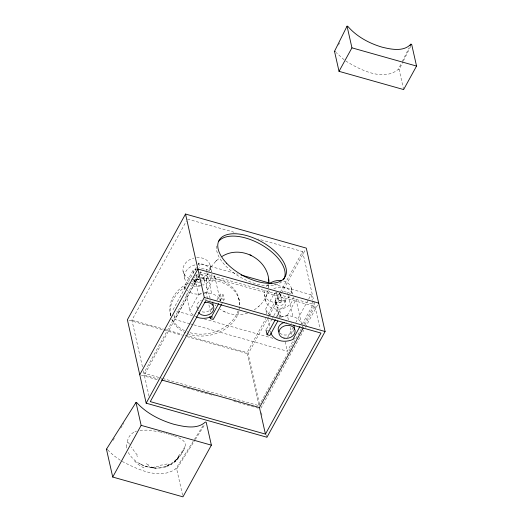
<?xml version="1.0" encoding="UTF-8"?>
<svg xmlns="http://www.w3.org/2000/svg" width="523" height="523" viewBox="0 0 523 523"><rect width="100%" height="100%" fill="white"/><g stroke="black" fill="none" stroke-linecap="round" stroke-linejoin="round"><path stroke-width="0.39" stroke-dasharray="2.62 1.96" d="M126.501 445.426L126.808 448.708M268.861 284.59L268.587 287.624M206.762 279.295L206.637 286.617M206.801 279.014L207.925 274.078M206.631 280.21L206.925 278.118M268.547 287.905L268.717 286.715M185.253 446.243C186.266 440.15 178.82 437.816 174.421 436.012M268.188 289.984C266.9 296.044 263.762 301.699 259.277 305.968M209.043 271.051L212.122 265.54L216.071 260.957M338.505 45.056L339.584 42.899M345.736 60.969C359.628 69.67 383.568 81.863 398.343 69.311L401.481 63.022M402.265 61.453L409.058 47.828M403.632 89.564L399.114 69.533L403.056 61.622M403.416 60.903L411.3 45.096M142.439 366.852L131.907 320.115L186.28 221.216M185.031 289.284L184.351 286.264L193.013 270.502A15.997 12.519 -12.7 0 1 196.393 269.338M196.334 267.345L172.845 310.067L173.205 311.643M197.903 264.494L198.688 263.069L237.972 274.157M158.75 377.39L143.864 373.187L198.243 274.287M149.042 396.159L144.296 375.083L199.453 274.758M189.914 323.757L174.983 319.54L199.649 274.686M200.034 273.974L200.819 272.548L200.466 270.966M193.183 315.036A15.997 12.519 -12.7 0 1 189.797 310.433L198.459 294.671L194.595 277.517M207.52 298.62L206.121 292.403L214.783 276.641A15.997 12.519 -12.7 0 0 213.829 274.738M212.756 307.72L210.494 311.832L208.742 304.059M216.901 300.182L220.32 293.965L223.131 294.756L224.197 299.496L221.844 303.778M219.993 300.464L223.131 294.756M204.454 293.037A15.997 12.519 -12.7 0 1 220.229 300.81L221.386 298.705L220.32 293.965M266.652 313.846L265.599 309.185L274.261 293.423A15.997 12.519 -12.7 0 1 276.778 292.494M162.673 378.495L259.035 405.678L247.072 352.607L265.854 318.455M268.201 314.186L279.936 292.834M280.328 292.128L302.621 251.57L257.963 238.972M259.473 404.037L248.164 353.849L268.587 316.703M268.979 315.99L281.158 293.841M281.551 293.128L305.118 250.262M266.403 329.209L271.895 319.226M272.287 318.514L273.464 316.369M273.856 315.657L276.987 309.956L279.798 310.747L280.871 315.487L279.707 317.592A15.997 12.519 -12.7 0 1 301.477 323.73L296.031 299.561A15.997 12.519 -12.7 0 0 295.077 297.659M276.007 317.651L279.798 310.747M277.275 316.121L278.059 314.689L276.987 309.956M288.389 319.854L287.369 315.323L296.031 299.561M287.552 337.492L292.645 328.235M295.776 322.534L308.302 299.751M308.694 299.038L311.041 294.769L274.117 284.349M193.843 324.861L287.343 351.24L295.168 336.995M302.216 324.182L313.179 304.242L312.466 301.085M259.035 405.678L271.162 383.62M271.555 382.908L301.281 328.83M301.673 328.124L314.584 304.641L313.872 301.47M304.837 325.038L315.009 306.537L199.845 274.045M260.944 408.103L303.758 330.229M305.327 327.372L317.899 304.51M153.285 467.837L155.468 468.013L151.003 467.582C165.667 470.491 178.343 460.58 184.586 448.342L180.657 455.33L177.604 458.854L174.231 461.744C175.571 461.776 180.37 454.226 178.291 457.468M178.879 456.514C176.251 461.325 171.315 465.117 165.961 466.771M112.935 440.497L114.674 437.744M120.754 428.128L123.801 423.323M122.186 461.436C137.372 469.249 160.045 480.304 175.839 468.765L193.928 440.15M194.301 439.562L203.532 424.964M182.592 495.261L176.676 469L194.922 440.144M195.354 439.457L204.911 424.343M176.552 459.547L174.669 461.293M216.529 260.526L220.124 257.662M254.237 309.917L258.82 306.393M215.639 261.363L216.927 260.147M258.421 306.779L259.709 305.563M169.7 464.587L165 466.536M134.954 431.671L136.581 431.057M168.883 464.744L167.929 465.11M128.246 452.447C135.222 465.039 151.748 470.792 165.307 466.974M247.569 313.061C238.416 316.18 227.878 314.683 219.948 309.152M165.013 467.065L166.294 466.666M139.948 430.311L147.388 430.115L157.26 431.41M158.77 466.804L154.141 466.568M151.69 467.673L144.884 466.045M157.9 431.527L160.201 431.998M160.6 432.083L162.182 432.443M163.575 432.776L164.778 433.077M165.968 433.384L167.131 433.704M398.343 69.311L399.114 69.533M187.456 219.078L236.03 232.781M199.413 272.15L314.584 304.641M221.386 298.705L224.197 299.496M278.059 314.689L280.871 315.487M267.416 330.32L268.822 330.719M176.774 311.172L192.49 315.604M204.277 318.932L273.418 338.433M190.699 323.972L193.052 324.639M131.907 320.115L163.248 328.96M164.026 329.176L182.05 334.262M185.181 335.145L247.072 352.607M128.946 320.22L182.279 335.269M186.986 336.596L248.164 353.849M159.535 377.613L161.888 378.273M144.296 375.083L158.397 379.064M141.334 375.187L157.809 379.835M182.906 386.915L214.28 395.767M233.886 401.298L258.199 408.156M175.839 468.765L176.676 469M168.282 434.025L169.413 434.358M170.518 434.698L172.126 435.214M145.453 466.241L147.316 466.83M172.793 435.437L173.78 435.777M142.871 465.261L143.367 465.47M148.578 464.999L144.76 462.848M223.681 311.355L224.302 311.649M224.785 311.871L225.374 312.146M139.373 463.47L143.047 465.339L141.792 464.699M120.323 460.279L113.53 455.396L107.908 450.126M344.127 59.799L336.158 52.548M215.084 304.987L215.921 305.844M137.523 456.533L136.751 455.683M210.174 298.202L207.664 292.017L206.539 285.676M128.651 443.465L127.815 441.987A8.584 6.858 44.9 0 0 126.409 445.4M302.621 251.57L313.689 300.679M315.009 306.537L320.109 329.17M311.041 294.769L312.29 300.294M291.363 288.042L292.717 294.031M287.434 292.331L287.774 293.841M288.114 295.351L292.88 316.5M285.146 300.516A5.073 3.968 -12.7 0 1 278.334 305.412A5.073 3.968 -12.7 0 1 277.046 298.659A5.073 3.968 -12.7 0 1 285.146 300.516L285.787 303.36A5.073 3.968 -12.7 0 1 278.975 308.256A5.073 3.968 -12.7 0 1 277.687 301.503A5.073 3.968 -12.7 0 1 285.787 303.36M290.088 327.411L291.795 334.962M279.955 293.468L281.701 301.222A1.562 1.223 -12.7 0 1 279.609 302.725A1.562 1.223 -12.7 0 1 279.21 300.647A1.562 1.223 -12.7 0 1 281.701 301.222M276.726 293.311L278.648 301.843M274.261 293.423L279.707 317.592M285.205 341.761L287.343 351.24M275.203 302.542L275.843 305.386M264.285 294.174L265.978 301.66M267.789 318.899L269.979 328.614M270.509 330.981L271.045 333.354M238.658 297.888L239.397 301.163M261.441 412.771L261.977 415.138M266.423 434.881L266.959 437.248M214.783 276.641L220.229 300.81M210.115 265.122L211.632 271.862A13.892 10.872 -12.7 0 0 198.217 264.318M206.186 269.41L206.526 270.921M206.866 272.431L211.632 293.58M203.898 277.602L204.539 280.439M212.501 316.31L213.038 318.677M198.688 263.069L199.753 267.809M196.347 274.268L197.4 278.922M193.013 270.502L193.719 273.621M193.955 279.622L194.595 282.466M196.988 307.256L197.282 308.583M183.037 271.254L184.724 278.739M186.051 293.815L189.797 310.433M173.917 314.807L174.983 319.54M170.165 313.27L170.76 315.912M143.335 370.814L143.864 373.187M206.67 286.859L206.768 287.807M178.794 456.481A8.584 3.158 -40.4 0 1 176.434 459.514M127.422 441.667A18.083 14.683 42.8 0 1 135.006 431.756M184.711 446.564A17.985 6.132 -41.9 0 1 178.356 456.115M178.48 457.553A28.059 20.802 18.4 0 1 169.262 465.209M167.131 463.953A28.647 20.613 12.7 0 1 158.417 465.28M153.814 467.601A20.835 18.187 -24.3 0 1 148.101 465.673M144.015 467.902A28.647 21.502 63.5 0 1 134.404 460.789M137.307 455.017A28.059 14.35 51.8 0 1 131.456 447.002M130.109 444.596A28.059 14.35 51.8 0 1 129.547 443.478M281.747 281.734A37.715 19.299 28.8 0 1 240.305 277.151A37.715 19.299 28.8 0 1 216.993 244.542M190.921 283.989A35.113 27.477 -12.7 0 1 237.311 295.175A35.113 27.477 -12.7 0 1 216.607 333.328A35.113 27.477 -12.7 0 1 171.792 319.246M170.59 315.166A35.113 27.477 -12.7 0 1 186.495 286.238M192.497 281.276A35.113 27.477 -12.7 0 1 239.161 306.197M238.076 310.865A35.113 27.477 -12.7 0 1 187.254 331.798M184.527 330.641A35.113 27.477 -12.7 0 1 171.943 318.657M170.871 316.01A35.113 27.477 -12.7 0 1 189.195 282.688M293.187 297.077A13.892 10.872 -12.7 0 1 274.13 308.786A13.892 10.872 -12.7 0 1 269.724 291.259M273.745 288.703A13.892 10.872 -12.7 0 1 292.638 294.031M283.662 281.028A13.892 10.872 -12.7 0 1 290.788 294.253M289.467 296.463A13.892 10.872 -12.7 0 1 272.163 301.941A13.892 10.872 -12.7 0 1 264.723 289.481M266.357 286.506A13.892 10.872 -12.7 0 1 268.207 284.525M279.798 292.939A1.562 1.223 -12.7 0 1 277.608 294.174A1.562 1.223 -12.7 0 1 277.183 292.2M293.913 330.059A8.191 6.413 -12.7 0 1 287.558 334.818A8.191 6.413 -12.7 0 1 279.864 333.066M285.885 322.109A8.191 6.413 -12.7 0 1 286.702 322.037M290.938 322.854A8.191 6.413 -12.7 0 1 291.553 323.181M287.369 315.323A15.997 12.519 -12.7 0 1 277.177 316.984M270.822 315.029A15.997 12.519 -12.7 0 1 265.599 309.185M283.649 291.697A15.997 12.519 -12.7 0 1 291.442 294.103M211.939 274.157A13.892 10.872 -12.7 0 1 202.95 285.179M200.1 285.996A13.892 10.872 -12.7 0 1 190.712 285.14M188.424 283.858A13.892 10.872 -12.7 0 1 184.985 273.294A13.892 10.872 -12.7 0 1 195.288 264.808M196.7 257.591A13.892 10.872 -12.7 0 1 209.54 271.339M208.219 273.542A13.892 10.872 -12.7 0 1 201.433 278.452M198.583 279.269A13.892 10.872 -12.7 0 1 183.115 271.633A13.892 10.872 -12.7 0 1 193.772 258.081M199.459 279.72A1.562 1.223 -12.7 0 1 197.426 279.047A1.562 1.223 -12.7 0 1 198.701 277.412M195.556 270.633A1.562 1.223 -12.7 0 1 196.779 268.881M212.384 307.701A8.191 6.413 -12.7 0 1 201.623 311.786M199.145 310.59A8.191 6.413 -12.7 0 1 198.616 310.146M197.4 308.511A8.191 6.413 -12.7 0 1 201.427 300.117M204.637 299.189A8.191 6.413 -12.7 0 1 206.245 299.117M209.69 299.934A8.191 6.413 -12.7 0 1 210.305 300.261M195.674 316.618A15.997 12.519 -12.7 0 1 195.02 316.271M198.459 294.671A15.997 12.519 -12.7 0 1 201.839 293.508M200.799 277.465A5.073 3.968 -12.7 0 1 204.486 280.21A5.073 3.968 -12.7 0 1 202.656 284.349M200.812 285.231A5.073 3.968 -12.7 0 1 194.641 282.662A5.073 3.968 -12.7 0 1 198.825 277.556M200.61 274.693A5.073 3.968 -12.7 0 1 203.885 277.55A5.073 3.968 -12.7 0 1 202.015 281.511M200.172 282.387A5.073 3.968 -12.7 0 1 193.909 279.223M194.19 277.674A5.073 3.968 -12.7 0 1 194.36 277.321M195.452 276.007A5.073 3.968 -12.7 0 1 198.184 274.712M206.121 292.403A15.997 12.519 -12.7 0 1 187.182 290.383M185.717 288.768A15.997 12.519 -12.7 0 1 184.351 286.264M201.571 268.75A15.997 12.519 -12.7 0 1 210.194 271.182"/><path stroke-width="0.78" d="M334.511 51.306L347.056 26.15L347.828 26.366C356.699 36.636 369.153 43.324 382.038 47.148C391.237 49.391 403.632 52.032 410.888 44.154L411.66 44.377L416.55 66.068L403.632 89.564L339.022 71.337L334.511 51.306L335.282 51.522M410.104 45.73L410.888 44.154M185.515 214.044L127.377 319.782L146.172 403.181L266.959 437.248L325.09 331.517L306.295 248.118L185.515 214.044L204.303 297.443L146.172 403.181M139.765 374.749L197.897 269.012L318.684 303.085M112.726 477.041L141.145 425.349L135.993 402.475L136.83 402.71C146.597 413.418 160.045 420.172 173.786 424.264C183.808 426.611 196.929 429.841 205.376 422.048L206.219 422.283L211.37 445.158L182.952 496.85L112.726 477.041L106.45 449.192L135.993 402.475M339.022 71.337L351.94 47.841L347.056 26.15M221.451 304.491L213.214 319.468L210.409 318.677L218.725 303.549M277.824 321.017L269.888 335.459L267.076 334.661L275.314 319.684M299.973 326.47L292.815 339.492A15.997 12.519 -12.7 0 1 271.045 333.354M265.442 434.11L320.991 333.073L205.827 300.581L150.278 401.618L265.442 434.11L259.46 407.574L303.275 327.882M222.138 256.394C241.253 244.267 269.149 259.794 268.861 282.453M351.94 47.841L416.55 66.068M241.116 275.039L271.757 283.682M204.303 297.443L325.09 331.517M161.529 379.946L259.46 407.574M141.145 425.349L211.37 445.158M106.45 449.192L107.287 449.427M249.974 254.779L250.563 255.054M251.047 255.276L251.668 255.564M266.011 329.928L267.076 334.661M209.873 316.31L210.409 318.677M268.58 279.119L268.678 280.06M268.711 280.308L268.809 281.25M218.503 241.587A37.715 19.299 28.8 0 1 261.879 245.006A37.715 19.299 28.8 0 1 283.486 279.694M269.698 283.381A13.892 10.872 -12.7 0 1 281.825 280.635M293.54 325.064A8.191 6.413 -12.7 0 1 294.129 329.464M278.981 332.02A8.191 6.413 -12.7 0 1 284.244 322.443M204.565 302.634A8.191 6.413 -12.7 0 1 213.619 306.661A8.191 6.413 -12.7 0 1 208.579 314.768A8.191 6.413 -12.7 0 1 198.479 312.414M212.292 302.144A8.191 6.413 -12.7 0 1 213.116 305.282M211.567 316.572A15.997 12.519 -12.7 0 1 196.341 316.931M226.649 263.226A37.715 19.299 28.8 0 0 284.78 277.347A37.715 19.299 28.8 0 0 244.862 235.115A37.715 19.299 28.8 0 0 226.649 263.226M284.035 338.133A8.191 6.413 -12.7 0 0 295.037 330.222A8.191 6.413 -12.7 0 0 281.962 327.215A8.191 6.413 -12.7 0 0 284.035 338.133"/></g></svg>
